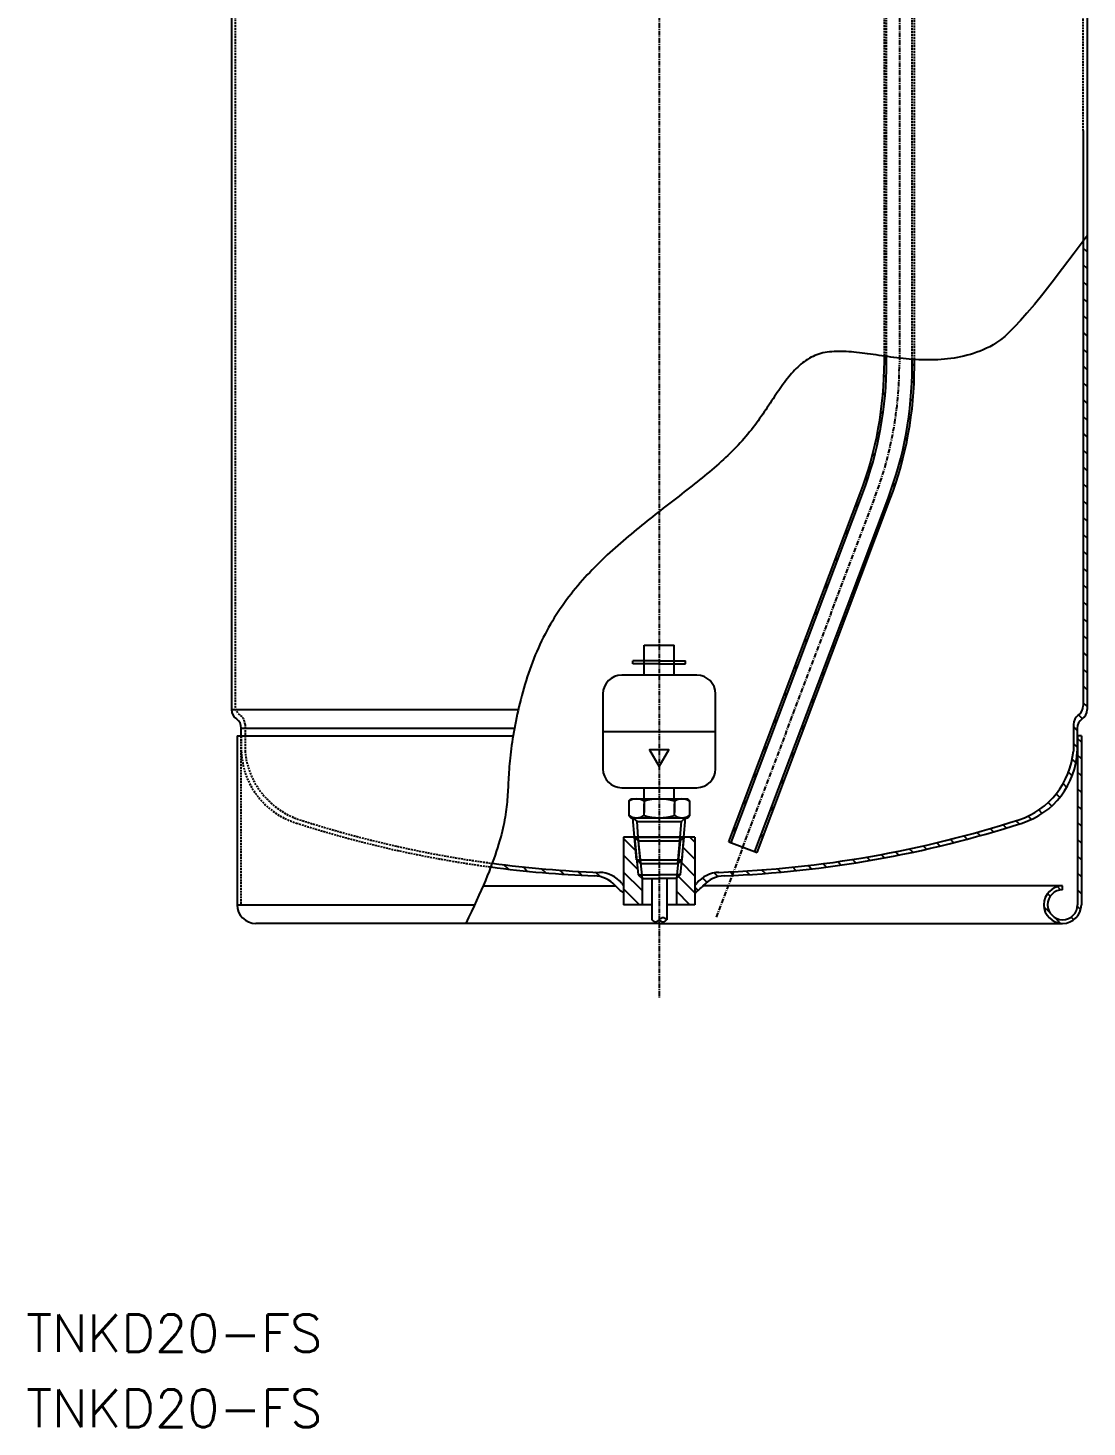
# Model space of a CAD drawing. Extents: x -168 to 134, y -932 to 192.
# Drawn here: x -168.2 to 114, y -932.2 to -559.3 of the extents above; entities that cross this region are included whole.
import ezdxf

# ---------------------------------------------------------------- set-up
doc = ezdxf.new("R2010")
doc.units = 0
doc.linetypes.add('CENTER', pattern=[2, 1.25, -0.25, 0.25, -0.25])
doc.linetypes.add('DASHED', pattern=[0.75, 0.5, -0.25])
doc.layers.get('0').update_dxf_attribs({"linetype": 'CONTINUOUS'})
doc.layers.add('CENTER', color=1, linetype='CENTER')
doc.styles.get("Standard").update_dxf_attribs({"font": 'txt.shx', "bigfont": 'bigfont.shx'})

# ---------------------------------------------------------------- blocks, each defined once
blk = doc.blocks.new('*X0')
at = {"color": 0, "linetype": 'CONTINUOUS'}
for p, q in [((114, -618.93), (113, -617.93)), ((114, -623.43), (113, -622.43)), ((114, -627.92), (113, -626.92)), ((114, -632.41), (113, -631.41)), ((114, -636.9), (113, -635.9)), ((114, -641.39), (113, -640.39)), ((114, -645.88), (113, -644.88)), ((114, -650.37), (113, -649.37)), ((114, -654.86), (113, -653.86)), ((114, -659.35), (113, -658.35)), ((114, -663.84), (113, -662.84)), ((114, -668.33), (113, -667.33)), ((114, -672.82), (113, -671.82)), ((114, -677.31), (113, -676.31)), ((114, -681.8), (113, -680.8)), ((114, -686.29), (113, -685.29)), ((114, -690.78), (113, -689.78)), ((114, -695.27), (113, -694.27)), ((114, -699.76), (113, -698.76)), ((114, -704.25), (113, -703.25)), ((114, -708.74), (113, -707.74)), ((114, -713.23), (113, -712.23)), ((114, -717.72), (113, -716.72)), ((114, -722.21), (113, -721.21)), ((114, -726.7), (113, -725.7)), ((114, -731.19), (113, -730.19)), ((114, -735.68), (113, -734.68)), ((114, -740.17), (113, -739.17)), ((111.37, -746.52), (110.37, -745.52)), ((112.77, -743.42), (111.77, -742.42)), ((111.37, -751.01), (110.37, -750.01)), ((111.02, -755.15), (110.06, -754.19)), ((108.6, -761.71), (107.63, -760.73)), ((110.04, -758.66), (109.07, -757.69)), ((106.78, -764.38), (105.81, -763.41)), ((102.08, -768.66), (101.15, -767.73)), ((104.6, -766.69), (103.65, -765.74)), ((92.5, -772.55), (91.63, -771.68)), ((95.92, -771.48), (95.05, -770.61)), ((99.2, -770.27), (98.3, -769.37)), ((78.47, -776.48), (77.58, -775.59)), ((82.03, -775.55), (81.15, -774.67)), ((85.56, -774.59), (84.68, -773.71)), ((89.05, -773.59), (88.17, -772.71)), ((63.82, -779.79), (62.93, -778.9)), ((67.54, -779.03), (66.65, -778.13)), ((71.23, -778.22), (70.34, -777.33)), ((74.87, -777.37), (73.98, -776.48)), ((-40.21, -783.53), (-41.37, -782.36)), ((-35.17, -784.07), (-36.3, -782.94)), ((36.53, -783.93), (35.61, -783.01)), ((40.57, -783.48), (39.66, -782.57)), ((44.56, -782.99), (43.65, -782.07)), ((48.51, -782.44), (47.6, -781.53)), ((52.4, -781.84), (51.5, -780.94)), ((56.25, -781.21), (55.35, -780.3)), ((60.06, -780.52), (59.16, -779.62)), ((-30.23, -784.52), (-31.33, -783.42)), ((-25.38, -784.88), (-26.45, -783.81)), ((-20.62, -785.15), (-21.66, -784.12)), ((-15.77, -785.51), (-16.94, -784.34)), ((12.67, -787.01), (11.53, -785.87)), ((15.68, -785.53), (14.67, -784.52)), ((19.57, -784.94), (18.89, -784.26)), ((19.83, -785.19), (19.57, -784.94)), ((24.09, -784.96), (23.16, -784.03)), ((28.29, -784.67), (27.36, -783.75)), ((32.44, -784.33), (31.51, -783.41)), ((10.36, -789.19), (9.5, -788.33))]:
    blk.add_line(p, q, dxfattribs=at)
blk = doc.blocks.new('*X1')
at = {"color": 0, "linetype": 'CONTINUOUS'}
for p, q in [((60, -647.72), (60.6, -647.12)), ((67.4, -649.3), (68, -648.7)), ((59.91, -652.3), (60.54, -651.67)), ((67.3, -653.89), (67.93, -653.26)), ((59.6, -657.11), (60.26, -656.44)), ((66.97, -658.71), (67.64, -658.04)), ((59.01, -662.18), (59.72, -661.47)), ((66.37, -663.8), (67.08, -663.09)), ((58.08, -667.6), (58.86, -666.83)), ((65.43, -669.23), (66.2, -668.46)), ((56.74, -673.43), (57.59, -672.58)), ((64.06, -675.09), (64.91, -674.24)), ((54.84, -679.82), (55.79, -678.87)), ((62.12, -681.52), (63.08, -680.56)), ((52.25, -686.9), (53.28, -685.87)), ((59.51, -688.62), (60.54, -687.59)), ((49.53, -694.11), (50.56, -693.08)), ((56.79, -695.83), (57.82, -694.8)), ((46.82, -701.31), (47.85, -700.29)), ((54.08, -703.03), (55.11, -702.01)), ((44.1, -708.52), (45.13, -707.49)), ((51.36, -710.24), (52.39, -709.21)), ((41.39, -715.73), (42.41, -714.7)), ((48.64, -717.45), (49.67, -716.42)), ((38.67, -722.93), (39.7, -721.9)), ((45.93, -724.65), (46.96, -723.62)), ((35.95, -730.14), (36.98, -729.11)), ((43.21, -731.86), (44.24, -730.83)), ((33.24, -737.34), (34.27, -736.32)), ((40.5, -739.07), (41.53, -738.04)), ((30.52, -744.55), (31.55, -743.52)), ((37.78, -746.27), (38.81, -745.24)), ((27.81, -751.76), (28.83, -750.73)), ((35.07, -753.48), (36.09, -752.45)), ((25.09, -758.96), (26.12, -757.93)), ((32.35, -760.68), (33.38, -759.65)), ((22.37, -766.17), (23.4, -765.14)), ((29.63, -767.89), (30.66, -766.86)), ((19.66, -773.37), (20.69, -772.35)), ((26.92, -775.1), (27.95, -774.07))]:
    blk.add_line(p, q, dxfattribs=at)
blk = doc.blocks.new('*X2')
at = {"color": 0, "linetype": 'CONTINUOUS'}
for p, q in [((-6.28, -778.55), (-9.5, -775.33)), ((9.5, -776.37), (8.13, -775)), ((9.5, -780.86), (6.35, -777.71)), ((-5.71, -783.61), (-9.5, -779.82)), ((9.5, -785.35), (5.9, -781.75)), ((-4.57, -789.23), (-9.5, -784.31)), ((9.5, -789.84), (5.12, -785.46)), ((-5.3, -793), (-9.5, -788.8)), ((8.17, -793), (4.57, -789.4))]:
    blk.add_line(p, q, dxfattribs=at)
blk = doc.blocks.new('*X3')
at = {"color": 0, "linetype": 'CONTINUOUS'}
for p, q in [((112.5, -749.65), (111.5, -748.65)), ((112.5, -754.14), (111.5, -753.14)), ((112.5, -758.63), (111.5, -757.63)), ((112.5, -763.12), (111.5, -762.12)), ((112.5, -767.61), (111.5, -766.61)), ((112.5, -772.1), (111.5, -771.1)), ((112.5, -776.59), (111.5, -775.59)), ((112.5, -781.08), (111.5, -780.08)), ((112.5, -785.57), (111.5, -784.57)), ((104.2, -790.74), (103.48, -790.02)), ((106.98, -789.03), (106.14, -788.19)), ((112.5, -790.06), (111.5, -789.06)), ((104.14, -795.17), (102.53, -793.56)), ((112.31, -794.36), (111.47, -793.52)), ((106.94, -797.97), (105.33, -796.36)), ((110.48, -797.02), (109.76, -796.3))]:
    blk.add_line(p, q, dxfattribs=at)

msp = doc.modelspace()

# ---------------------------------------------------------------- linework, layer by layer
at = {"color": 3, "linetype": 'DASHED'}
for p, q in [((60, -646.76), (60, -217.5)), ((60.6, -646.84), (60.6, -217.5)), ((67.4, -647.6), (67.4, -217.5)), ((68, -647.64), (68, -217.5)), ((-113, -269), (-113, -740)), ((113, -586.62), (113, -269)), ((-110.37, -744.96), (-110.37, -752.03)), ((-111.5, -748.02), (-111.5, -793)), ((-111.37, -748.02), (-111.37, -752.03))]:
    msp.add_line(p, q, dxfattribs=at)
at = {"color": 7, "linetype": 'CONTINUOUS'}
for p, q in [((-114, -268), (-114, -741)), ((-114, -268), (-114, -741)), ((114, -268), (114, -741)), ((113, -586.62), (113, -740)), ((60, -648.12), (60, -646.76)), ((60.6, -648.23), (60.6, -646.84)), ((67.4, -649.47), (67.4, -647.6)), ((68, -649.57), (68, -647.64)), ((18.58, -776.23), (53.57, -683.38)), ((19.14, -776.44), (54.17, -683.49)), ((25.51, -778.84), (60.97, -684.73)), ((26.07, -779.05), (61.57, -684.84)), ((-4, -731.8), (-4, -723.8)), ((-4, -723.8), (4, -723.8)), ((4, -731.8), (4, -723.8)), ((-7, -728.8), (-7, -728)), ((0, -728), (-7, -728)), ((0, -728.8), (-7, -728.8)), ((0, -728), (7, -728)), ((0, -728.8), (7, -728.8)), ((7, -728.8), (7, -728)), ((10, -731.8), (-10, -731.8)), ((-15, -736.8), (-15, -756.8)), ((15, -756.8), (15, -736.8)), ((-114, -741), (-37.57, -741)), ((110.37, -744.96), (110.37, -752.03)), ((-112.5, -748.02), (-111.5, -748.02)), ((-112.5, -748.02), (-112.5, -793)), ((-111.5, -748.02), (-38.95, -748.02)), ((-111.37, -748.02), (-111.37, -745.96)), ((-111.37, -745.96), (-38.59, -745.96)), ((-15, -746.8), (15, -746.8)), ((111.37, -745.96), (111.37, -752.03)), ((112.5, -748.02), (111.37, -748.02)), ((111.5, -748.02), (111.5, -793)), ((112.5, -748.02), (112.5, -793)), ((-10, -761.8), (10, -761.8)), ((-4, -764.8), (-4, -761.8)), ((4, -764.8), (4, -761.8)), ((-8.08, -765.3), (-7.58, -764.8)), ((-8.08, -765.3), (-8.08, -769.3)), ((-7.58, -764.8), (7.58, -764.8)), ((-6, -764.8), (6, -764.8)), ((-4.04, -765.42), (-4.04, -768.39)), ((-4.04, -769.17), (-4.04, -766.12)), ((4.04, -765.42), (4.04, -768.39)), ((4.04, -765.42), (4.04, -768.39)), ((4.04, -769.17), (4.04, -766.12)), ((7.58, -764.8), (8.08, -765.3)), ((8.08, -765.3), (8.08, -769.3)), ((-8.08, -769.3), (-7.58, -769.8)), ((-7.58, -769.8), (7.58, -769.8)), ((-7.58, -769.8), (7.58, -769.8)), ((-7, -769.8), (7, -769.8)), ((-6.57, -775), (-7, -769.8)), ((-7, -769.8), (-5.92, -770.8)), ((-6, -769.8), (6, -769.8)), ((-5.92, -770.8), (5.92, -770.8)), ((-5.57, -775), (-5.92, -770.8)), ((-5.5, -769.8), (5.5, -769.8)), ((5.57, -775), (5.92, -770.8)), ((7, -769.8), (5.92, -770.8)), ((6.57, -775), (7, -769.8)), ((7.58, -769.8), (8.08, -769.3)), ((9.5, -775), (-9.5, -775)), ((-9.5, -775), (-9.5, -793)), ((-6.08, -781), (-6.57, -775)), ((-6.57, -775), (-5.57, -785)), ((-6.57, -775), (6.57, -775)), ((-6.57, -775), (6.57, -775)), ((-6.57, -775), (-5.57, -776)), ((-5, -782), (-5.57, -775)), ((5, -782), (5.57, -775)), ((6.57, -775), (5.57, -785)), ((6.57, -775), (5.57, -776)), ((6.08, -781), (6.57, -775)), ((9.5, -775), (9.5, -793)), ((-5.57, -776), (-4.57, -786)), ((-5.57, -776), (5.57, -776)), ((5.57, -776), (4.57, -786)), ((18.58, -776.23), (26.07, -779.05)), ((-6.08, -781), (6.08, -781)), ((-6.08, -781), (-5, -782)), ((-5, -782), (5, -782)), ((-5, -782), (5, -782)), ((6.08, -781), (5, -782)), ((-5.57, -785), (0, -785)), ((-5.57, -785), (-4.57, -786)), ((-4.57, -786), (0, -786)), ((-4.57, -786), (-4.57, -793)), ((-2, -786), (-2, -797.03)), ((5.57, -785), (0, -785)), ((4.57, -786), (0, -786)), ((2, -786), (2, -797.03)), ((5.57, -785), (4.57, -786)), ((4.57, -786), (4.57, -793)), ((-46.97, -788), (-11.62, -788)), ((107.5, -788), (11.62, -788)), ((107.5, -789), (107.5, -788)), ((-112.5, -793), (-49.2, -793)), ((-2, -793), (-9.5, -793)), ((-2, -793), (-9.5, -793)), ((9.5, -793), (2, -793)), ((9.5, -793), (2, -793)), ((0, -798), (-107.5, -798)), ((0, -798), (107.5, -798))]:
    msp.add_line(p, q, dxfattribs=at)
msp.add_lwpolyline([(0, -756.17), (2.6, -751.67), (-2.6, -751.67)], close=True, dxfattribs=at)
at = {"color": 7}
msp.add_polyline3d([(114, -614.67, 0), (110.56, -619.32, 0), (107.47, -623.43, 0), (104.68, -627.05, 0), (102.2, -630.21, 0), (99.98, -632.95, 0), (98, -635.29, 0), (96.24, -637.28, 0), (94.68, -638.95, 0), (93.3, -640.34, 0), (92.06, -641.48, 0), (90.94, -642.4, 0), (89.92, -643.15, 0), (88.98, -643.76, 0), (88.09, -644.25, 0), (87.22, -644.67, 0), (86.36, -645.06, 0), (85.5, -645.41, 0), (84.64, -645.73, 0), (83.78, -646.03, 0), (82.91, -646.3, 0), (82.05, -646.54, 0), (81.18, -646.76, 0), (80.32, -646.96, 0), (79.45, -647.13, 0), (78.58, -647.28, 0), (77.72, -647.4, 0), (76.85, -647.51, 0), (75.99, -647.6, 0), (75.13, -647.67, 0), (74.27, -647.72, 0), (73.41, -647.75, 0), (72.55, -647.77, 0), (71.7, -647.78, 0), (70.85, -647.77, 0), (70, -647.74, 0), (69.15, -647.71, 0), (68.31, -647.66, 0), (67.47, -647.61, 0), (66.64, -647.54, 0), (65.81, -647.46, 0), (64.98, -647.38, 0), (64.16, -647.29, 0), (63.35, -647.2, 0), (62.54, -647.1, 0), (61.73, -646.99, 0), (60.93, -646.89, 0), (60.14, -646.78, 0), (59.36, -646.67, 0), (58.58, -646.56, 0), (57.8, -646.45, 0), (57.04, -646.34, 0), (56.28, -646.23, 0), (55.53, -646.13, 0), (54.79, -646.03, 0), (54.05, -645.94, 0), (53.33, -645.86, 0), (52.61, -645.78, 0), (51.9, -645.71, 0), (51.2, -645.64, 0), (50.51, -645.59, 0), (49.83, -645.55, 0), (49.16, -645.52, 0), (48.5, -645.5, 0), (47.86, -645.5, 0), (47.22, -645.51, 0), (46.59, -645.53, 0), (45.98, -645.58, 0), (45.37, -645.63, 0), (44.78, -645.71, 0), (44.2, -645.81, 0), (43.63, -645.92, 0), (43.08, -646.06, 0), (42.54, -646.22, 0), (42.01, -646.4, 0), (41.49, -646.6, 0), (40.99, -646.83, 0), (40.5, -647.07, 0), (40.01, -647.34, 0), (39.54, -647.62, 0), (39.08, -647.92, 0), (38.63, -648.24, 0), (38.18, -648.58, 0), (37.75, -648.93, 0), (37.32, -649.3, 0), (36.9, -649.69, 0), (36.49, -650.09, 0), (36.08, -650.51, 0), (35.68, -650.94, 0), (35.28, -651.38, 0), (34.89, -651.84, 0), (34.5, -652.31, 0), (34.11, -652.79, 0), (33.73, -653.28, 0), (33.35, -653.79, 0), (32.97, -654.3, 0), (32.6, -654.82, 0), (32.22, -655.36, 0), (31.85, -655.9, 0), (31.47, -656.44, 0), (31.09, -657, 0), (30.72, -657.56, 0), (30.34, -658.13, 0), (29.96, -658.7, 0), (29.57, -659.28, 0), (29.19, -659.86, 0), (28.8, -660.45, 0), (28.4, -661.04, 0), (28, -661.63, 0), (27.59, -662.23, 0), (27.18, -662.82, 0), (26.76, -663.42, 0), (26.34, -664.01, 0), (25.91, -664.61, 0), (25.47, -665.21, 0), (25.02, -665.8, 0), (24.56, -666.39, 0), (24.09, -666.98, 0), (23.61, -667.57, 0), (23.12, -668.15, 0), (22.62, -668.73, 0), (22.11, -669.31, 0), (21.59, -669.88, 0), (21.06, -670.45, 0), (20.52, -671.01, 0), (19.97, -671.57, 0), (19.41, -672.13, 0), (18.84, -672.69, 0), (18.27, -673.24, 0), (17.68, -673.79, 0), (17.09, -674.34, 0), (16.48, -674.89, 0), (15.87, -675.43, 0), (15.26, -675.97, 0), (14.63, -676.52, 0), (14, -677.06, 0), (13.36, -677.6, 0), (12.72, -678.13, 0), (12.07, -678.67, 0), (11.41, -679.21, 0), (10.75, -679.75, 0), (10.08, -680.28, 0), (9.41, -680.82, 0), (8.74, -681.36, 0), (8.06, -681.89, 0), (7.37, -682.43, 0), (6.68, -682.97, 0), (5.99, -683.51, 0), (5.29, -684.05, 0), (4.59, -684.59, 0), (3.89, -685.13, 0), (3.18, -685.68, 0), (2.48, -686.23, 0), (1.77, -686.77, 0), (1.06, -687.33, 0), (0.34, -687.88, 0), (-0.37, -688.44, 0), (-1.09, -689, 0), (-1.8, -689.56, 0), (-2.52, -690.12, 0), (-3.24, -690.69, 0), (-3.95, -691.26, 0), (-4.67, -691.84, 0), (-5.38, -692.42, 0), (-6.1, -693, 0), (-6.81, -693.59, 0), (-7.52, -694.18, 0), (-8.23, -694.78, 0), (-8.94, -695.38, 0), (-9.65, -695.98, 0), (-10.35, -696.6, 0), (-11.05, -697.21, 0), (-11.75, -697.83, 0), (-12.45, -698.46, 0), (-13.14, -699.1, 0), (-13.83, -699.74, 0), (-14.51, -700.38, 0), (-15.19, -701.03, 0), (-15.86, -701.7, 0), (-16.53, -702.36, 0), (-17.2, -703.03, 0), (-17.86, -703.71, 0), (-18.51, -704.4, 0), (-19.16, -705.1, 0), (-19.8, -705.8, 0), (-20.43, -706.51, 0), (-21.06, -707.23, 0), (-21.68, -707.96, 0), (-22.29, -708.69, 0), (-22.9, -709.44, 0), (-23.5, -710.19, 0), (-24.09, -710.95, 0), (-24.67, -711.72, 0), (-25.24, -712.5, 0), (-25.81, -713.29, 0), (-26.36, -714.1, 0), (-26.91, -714.9, 0), (-27.44, -715.73, 0), (-27.97, -716.55, 0), (-28.48, -717.4, 0), (-28.99, -718.25, 0), (-29.48, -719.11, 0), (-29.96, -719.98, 0), (-30.44, -720.87, 0), (-30.9, -721.76, 0), (-31.34, -722.67, 0), (-31.78, -723.59, 0), (-32.2, -724.52, 0), (-32.62, -725.46, 0), (-33.02, -726.42, 0), (-33.4, -727.38, 0), (-33.78, -728.35, 0), (-34.14, -729.32, 0), (-34.49, -730.3, 0), (-34.83, -731.29, 0), (-35.16, -732.28, 0), (-35.48, -733.27, 0), (-35.79, -734.27, 0), (-36.08, -735.26, 0), (-36.36, -736.26, 0), (-36.63, -737.26, 0), (-36.9, -738.25, 0), (-37.15, -739.24, 0), (-37.39, -740.23, 0), (-37.61, -741.21, 0), (-37.83, -742.19, 0), (-38.04, -743.16, 0), (-38.24, -744.12, 0), (-38.42, -745.07, 0), (-38.6, -746.01, 0), (-38.77, -746.94, 0), (-38.92, -747.86, 0), (-39.07, -748.77, 0), (-39.21, -749.66, 0), (-39.34, -750.54, 0), (-39.45, -751.41, 0), (-39.56, -752.25, 0), (-39.66, -753.08, 0), (-39.75, -753.89, 0), (-39.83, -754.68, 0), (-39.9, -755.45, 0), (-39.96, -756.2, 0), (-40.02, -756.93, 0), (-40.07, -757.65, 0), (-40.12, -758.35, 0), (-40.16, -759.04, 0), (-40.19, -759.72, 0), (-40.23, -760.39, 0), (-40.26, -761.05, 0), (-40.3, -761.71, 0), (-40.33, -762.36, 0), (-40.37, -763.01, 0), (-40.41, -763.65, 0), (-40.46, -764.3, 0), (-40.51, -764.95, 0), (-40.56, -765.6, 0), (-40.63, -766.26, 0), (-40.7, -766.92, 0), (-40.78, -767.59, 0), (-40.87, -768.28, 0), (-40.97, -768.97, 0), (-41.08, -769.68, 0), (-41.21, -770.4, 0), (-41.35, -771.14, 0), (-41.5, -771.9, 0), (-41.67, -772.67, 0), (-41.86, -773.47, 0), (-42.07, -774.29, 0), (-42.3, -775.13, 0), (-42.54, -776.01, 0), (-42.81, -776.9, 0), (-43.1, -777.83, 0), (-43.41, -778.79, 0), (-43.75, -779.78, 0), (-44.11, -780.81, 0), (-44.5, -781.87, 0), (-44.92, -782.97, 0), (-45.36, -784.11, 0), (-45.83, -785.29, 0), (-46.34, -786.51, 0), (-46.87, -787.78, 0), (-47.44, -789.09, 0), (-48.04, -790.45, 0), (-48.68, -791.85, 0), (-49.35, -793.31, 0), (-50.05, -794.82, 0), (-50.8, -796.38, 0), (-51.58, -798, 0)], dxfattribs=at)
at = {"color": 7, "linetype": 'CONTINUOUS'}
for centre, radius, start, end in [((-40, -648.12), 100, 339.3489, 0), ((-39.4, -648.23), 100, 339.3489, 0), ((-32.6, -649.47), 100, 339.3489, 0), ((-32, -649.57), 100, 339.3489, 0), ((-10, -736.8), 5, 90, 180), ((10, -736.8), 5, 0, 90), ((-111, -741), 3, 180, 235.8255), ((110, -740), 3, 304.1745, 0), ((111, -741), 3, 304.1745, 0), ((-114.37, -745.96), 3, 0, 55.8255), ((113.37, -744.96), 3, 124.1745, 180), ((114.37, -745.96), 3, 124.1745, 180), ((89.15, -750.12), 21.31, 288.3145, 354.8741), ((90.52, -751.3), 20.87, 287.2288, 357.9991), ((-10, -756.8), 5, 180, 270), ((10, -756.8), 5, 270, 0), ((-6.06, -768.37), 3.58, 55.5829, 124.4171), ((0, -778.18), 13.39, 72.4267, 107.5733), ((6.06, -768.37), 3.58, 55.5829, 124.4171), ((-6.06, -766.22), 3.58, 235.5829, 304.4171), ((0, -756.41), 13.39, 252.4267, 287.5733), ((6.06, -766.22), 3.58, 235.5829, 304.4171), ((5.4, -489.67), 294.89, 272.0427, 287.8612), ((6.01, -490.61), 294.9, 272.196, 287.9087), ((-6.01, -490.61), 294.9, 262.422, 267.804), ((-5.4, -489.67), 294.89, 262.3734, 267.9573), ((-17.62, -793.29), 8, 42.7584, 87.804), ((-16.19, -792.37), 8, 39.553, 87.9573), ((16.19, -792.37), 8, 92.0427, 140.447), ((17.62, -793.29), 8, 92.196, 137.2416), ((0, -777), 16, 222.7584, 233.5764), ((0, -779), 13, 219.553, 223.0491), ((0, -779), 13, 316.9509, 320.447), ((0, -777), 16, 306.4236, 317.2416), ((107.5, -793), 5, 90, 0), ((107.5, -793), 4, 90, 0), ((-107.5, -793), 5, 180, 270), ((-1, -796.35), 1.21, 214.2763, 325.7237), ((1, -797.71), 1.21, 34.2763, 145.7237), ((1, -796.35), 1.21, 214.2763, 325.7237)]:
    msp.add_arc(centre, radius, start, end, dxfattribs=at)
at = {"color": 3, "linetype": 'DASHED'}
for centre, radius, start, end in [((-110, -740), 3, 180, 235.8255), ((-113.37, -744.96), 3, 0, 55.8255), ((-90.52, -751.3), 20.87, 182.0009, 252.7712), ((-89.15, -750.12), 21.31, 185.1259, 251.6855), ((-6.01, -490.61), 294.9, 252.0913, 262.422), ((-5.4, -489.67), 294.89, 252.1388, 262.3734)]:
    msp.add_arc(centre, radius, start, end, dxfattribs=at)
at = {"layer": 'CENTER', "color": 1, "linetype": 'CENTER'}
for p, q in [((0, -174.01), (0, -818)), ((64, -182.5), (64, -648.85)), ((15.27, -796.35), (57.57, -684.11))]:
    msp.add_line(p, q, dxfattribs=at)
msp.add_arc((-36, -648.85), 100, 339.3489, 0, dxfattribs=at)

# ---------------------------------------------------------------- block references
at = {"color": 7, "linetype": 'CONTINUOUS'}
for name in ['*X0', '*X1', '*X3', '*X2']:
    msp.add_blockref(name, (0, 0), dxfattribs=at)

# ---------------------------------------------------------------- texts
for p in [(-168.65, -912.24), (-168.65, -932.24)]:
    msp.add_text('TNKD20-FS', height=10, dxfattribs=at).set_placement(p)

doc.saveas('drawing.dxf')
